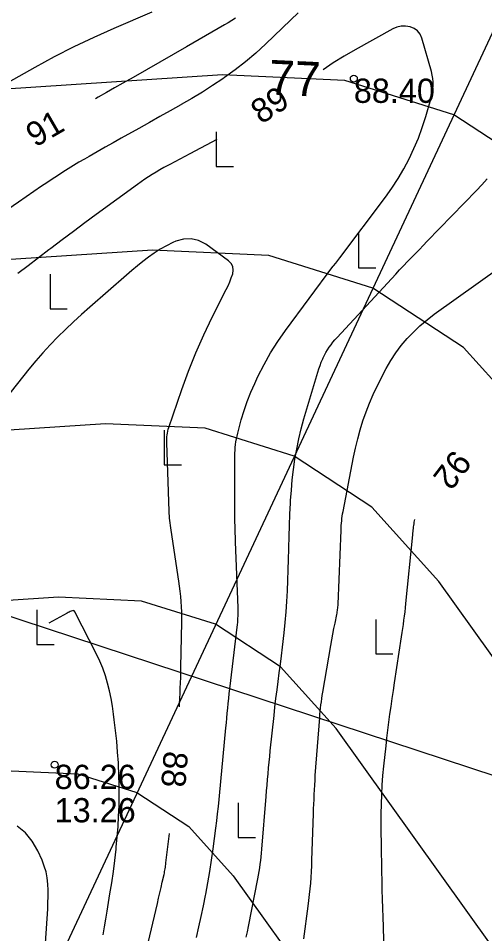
# Model space of a CAD drawing. Extents: x 672122 to 672963, y 6494983 to 6496223.
# Drawn here: x 672329.3 to 672356.3, y 6495933.9 to 6495986.8 of the extents above; entities that cross this region are included whole.
import ezdxf

# ---------------------------------------------------------------- set-up
doc = ezdxf.new("R2010")
doc.units = 0
for name, color, linetype in [('Default', 7, 'Continuous'), ('GEOLPUNKT', 7, 'Continuous'), ('HALJASTUS', 7, 'Continuous'), ('HORISONTAAL', 7, 'Continuous'), ('KORGUS', 7, 'Continuous'), ('LAMAM', 7, 'Continuous'), ('PLOKK', 7, 'Continuous')]:
    doc.layers.add(name, color=color, linetype=linetype)

# ---------------------------------------------------------------- blocks, each defined once
blk = doc.blocks.new('RAIESM')
at = {"layer": 'Default'}
for points in [[(0, 2), (0, 0)], [(0, 0), (1, 0)]]:
    blk.add_lwpolyline(points, dxfattribs=at)

msp = doc.modelspace()

# ---------------------------------------------------------------- linework, layer by layer
at = {"layer": 'GEOLPUNKT'}
msp.add_lwpolyline([(672267.004, 6495813.286), (672277.556, 6495831.822), (672318.19, 6495903.611), (672372.204, 6496019.053), (672379.512, 6496034.647)], dxfattribs=at)
at = {"layer": 'HORISONTAAL'}
for points in [[(672337.046, 6495987.135), (672334.85, 6495986.203), (672333.684, 6495985.685), (672332.532, 6495985.142), (672331.397, 6495984.561), (672330.276, 6495983.954), (672327.796, 6495982.557)], [(672345.499, 6495987.101), (672345.081, 6495986.693), (672343.609, 6495985.289), (672343.043, 6495984.775), (672342.461, 6495984.28), (672341.857, 6495983.814), (672341.237, 6495983.366), (672341.143, 6495983.302), (672340.553, 6495982.909), (672339.957, 6495982.527), (672339.35, 6495982.161), (672338.737, 6495981.805), (672338.711, 6495981.791), (672338.106, 6495981.451), (672337.5, 6495981.111), (672336.894, 6495980.772), (672336.288, 6495980.432), (672335.264, 6495979.858), (672334.802, 6495979.599), (672334.341, 6495979.338), (672333.88, 6495979.077), (672333.42, 6495978.816), (672333.136, 6495978.654), (672332.82, 6495978.47), (672332.505, 6495978.283), (672332.193, 6495978.091), (672331.884, 6495977.896), (672331.577, 6495977.696), (672331.271, 6495977.495), (672330.967, 6495977.291), (672330.665, 6495977.084), (672329.333, 6495976.166), (672328.413, 6495975.539)], [(672341.87, 6495986.796), (672341.658, 6495986.665), (672341.444, 6495986.537), (672341.23, 6495986.411), (672339.036, 6495985.138), (672338.267, 6495984.694), (672337.497, 6495984.251), (672336.726, 6495983.811), (672335.954, 6495983.373), (672335.366, 6495983.041), (672334.887, 6495982.77), (672334.409, 6495982.499), (672333.931, 6495982.226), (672333.774, 6495982.136)], [(672339.622, 6495933.704), (672339.761, 6495934.307), (672339.895, 6495934.911), (672340.02, 6495935.517), (672340.14, 6495936.123), (672340.156, 6495936.204), (672340.274, 6495936.853), (672340.384, 6495937.503), (672340.484, 6495938.155), (672340.575, 6495938.808), (672340.735, 6495940.018), (672340.787, 6495940.431), (672340.837, 6495940.844), (672340.884, 6495941.258), (672340.929, 6495941.672), (672340.971, 6495942.086), (672341.012, 6495942.5), (672341.052, 6495942.915), (672341.09, 6495943.329), (672341.317, 6495945.804), (672341.344, 6495946.087), (672341.37, 6495946.369), (672341.396, 6495946.652), (672341.423, 6495946.935), (672341.45, 6495947.217), (672341.479, 6495947.5), (672341.51, 6495947.782), (672341.543, 6495948.064), (672341.986, 6495951.773), (672341.999, 6495951.894), (672342.01, 6495952.015), (672342.018, 6495952.136), (672342.025, 6495952.257), (672342.029, 6495952.379), (672342.031, 6495952.5), (672342.03, 6495952.621), (672342.027, 6495952.743), (672341.876, 6495956.546), (672341.87, 6495956.705), (672341.864, 6495956.864), (672341.859, 6495957.023), (672341.853, 6495957.182), (672341.849, 6495957.341), (672341.846, 6495957.5), (672341.844, 6495957.659), (672341.843, 6495957.818), (672341.837, 6495961.502), (672341.839, 6495961.669), (672341.846, 6495961.835), (672341.858, 6495962.002), (672341.875, 6495962.168), (672341.898, 6495962.333), (672341.926, 6495962.498), (672341.961, 6495962.661), (672342.001, 6495962.823), (672342.207, 6495963.59), (672342.368, 6495964.13), (672342.548, 6495964.663), (672342.756, 6495965.186), (672342.984, 6495965.701), (672343.168, 6495966.09), (672343.522, 6495966.784), (672343.901, 6495967.461), (672344.319, 6495968.115), (672344.764, 6495968.754), (672347.5, 6495972.454), (672347.538, 6495972.5), (672347.666, 6495972.647), (672347.729, 6495972.721), (672347.791, 6495972.795), (672347.851, 6495972.872), (672347.91, 6495972.949), (672350.54, 6495976.45), (672350.919, 6495976.985), (672351.278, 6495977.531), (672351.606, 6495978.097), (672351.914, 6495978.675), (672352.191, 6495979.269), (672352.446, 6495979.871), (672352.669, 6495980.486), (672352.871, 6495981.11), (672353.165, 6495982.109), (672353.215, 6495982.306), (672353.256, 6495982.504), (672353.282, 6495982.705), (672353.298, 6495982.907), (672353.296, 6495983.11), (672353.282, 6495983.311), (672353.249, 6495983.51), (672353.203, 6495983.707), (672352.651, 6495985.639), (672352.542, 6495985.868), (672352.398, 6495986.061), (672352.201, 6495986.2), (672351.969, 6495986.302), (672351.708, 6495986.338), (672351.452, 6495986.334), (672351.203, 6495986.273), (672350.959, 6495986.174), (672348.788, 6495984.974), (672348.152, 6495984.606), (672347.527, 6495984.22), (672346.936, 6495983.821)], [(672340.796, 6495979.795), (672339.239, 6495978.968), (672338.949, 6495978.814), (672338.66, 6495978.66), (672338.37, 6495978.507), (672338.08, 6495978.354), (672337.956, 6495978.289), (672337.73, 6495978.166), (672337.505, 6495978.04), (672337.283, 6495977.909), (672337.063, 6495977.774), (672336.847, 6495977.635), (672336.632, 6495977.493), (672336.42, 6495977.346), (672336.21, 6495977.196), (672333.825, 6495975.455), (672333.164, 6495974.97), (672332.505, 6495974.481), (672331.849, 6495973.989), (672331.194, 6495973.494), (672331.083, 6495973.409), (672330.486, 6495972.955), (672329.889, 6495972.5), (672329.292, 6495972.045)], [(672342.497, 6495933.722), (672342.56, 6495934.028), (672342.622, 6495934.334), (672343.166, 6495937.076), (672343.206, 6495937.288), (672343.243, 6495937.501), (672343.275, 6495937.715), (672343.304, 6495937.929), (672343.33, 6495938.144), (672343.354, 6495938.359), (672343.374, 6495938.574), (672343.394, 6495938.789), (672343.644, 6495941.842), (672343.671, 6495942.171), (672343.699, 6495942.5), (672343.727, 6495942.829), (672343.757, 6495943.158), (672343.787, 6495943.487), (672343.818, 6495943.815), (672343.851, 6495944.144), (672343.885, 6495944.473), (672344.101, 6495946.509), (672344.156, 6495947.004), (672344.213, 6495947.499), (672344.275, 6495947.993), (672344.34, 6495948.487), (672344.406, 6495948.981), (672344.47, 6495949.475), (672344.531, 6495949.969), (672344.59, 6495950.464), (672344.687, 6495951.295), (672344.75, 6495951.898), (672344.804, 6495952.502), (672344.845, 6495953.106), (672344.876, 6495953.712), (672344.898, 6495954.318), (672344.918, 6495954.924), (672344.935, 6495955.53), (672344.95, 6495956.136), (672344.952, 6495956.212), (672344.969, 6495956.856), (672344.991, 6495957.5), (672345.02, 6495958.143), (672345.053, 6495958.786), (672345.061, 6495958.933), (672345.104, 6495959.53), (672345.158, 6495960.127), (672345.228, 6495960.721), (672345.31, 6495961.315), (672345.413, 6495961.905), (672345.531, 6495962.491), (672345.673, 6495963.072), (672345.831, 6495963.65), (672346.629, 6495966.35), (672346.691, 6495966.547), (672346.758, 6495966.741), (672346.833, 6495966.933), (672346.913, 6495967.123), (672346.934, 6495967.172), (672347.012, 6495967.333), (672347.096, 6495967.491), (672347.189, 6495967.642), (672347.29, 6495967.79), (672347.397, 6495967.933), (672347.508, 6495968.074), (672347.624, 6495968.21), (672347.743, 6495968.344), (672351.136, 6495972.018), (672351.36, 6495972.258), (672351.585, 6495972.497), (672351.812, 6495972.733), (672352.041, 6495972.969), (672352.27, 6495973.204), (672352.5, 6495973.438), (672352.729, 6495973.674), (672352.957, 6495973.909), (672355.803, 6495976.838), (672356.116, 6495977.176), (672356.417, 6495977.524)], [(672338.634, 6495947.027), (672338.642, 6495947.197), (672338.655, 6495947.5), (672338.669, 6495947.803), (672338.682, 6495948.105), (672338.695, 6495948.408), (672338.706, 6495948.71), (672338.715, 6495949.013), (672338.721, 6495949.316), (672338.769, 6495951.901), (672338.771, 6495952.2), (672338.767, 6495952.5), (672338.755, 6495952.799), (672338.738, 6495953.098), (672338.713, 6495953.396), (672338.683, 6495953.694), (672338.646, 6495953.991), (672338.604, 6495954.287), (672338.153, 6495957.226), (672338.132, 6495957.363), (672338.114, 6495957.5), (672338.097, 6495957.638), (672338.081, 6495957.776), (672338.068, 6495957.914), (672338.056, 6495958.052), (672338.048, 6495958.19), (672338.042, 6495958.328), (672337.907, 6495962.277), (672337.906, 6495962.388), (672337.907, 6495962.5), (672337.913, 6495962.611), (672337.922, 6495962.722), (672337.937, 6495962.833), (672337.957, 6495962.942), (672337.985, 6495963.05), (672338.017, 6495963.156), (672338.769, 6495965.348), (672339.16, 6495966.415), (672339.579, 6495967.469), (672340.042, 6495968.506), (672340.534, 6495969.53), (672341.338, 6495971.12), (672341.444, 6495971.342), (672341.543, 6495971.568), (672341.631, 6495971.798), (672341.713, 6495972.03), (672341.738, 6495972.248), (672341.713, 6495972.45), (672341.614, 6495972.628), (672341.465, 6495972.789), (672340.15, 6495973.741), (672339.733, 6495973.948), (672339.306, 6495974.06), (672338.866, 6495974.032), (672338.416, 6495973.91), (672338.243, 6495973.83), (672337.878, 6495973.647), (672337.523, 6495973.45), (672337.18, 6495973.229), (672336.847, 6495972.994), (672336.524, 6495972.743), (672336.204, 6495972.489), (672335.889, 6495972.227), (672335.579, 6495971.961), (672333.448, 6495970.098), (672332.978, 6495969.68), (672332.513, 6495969.255), (672332.056, 6495968.823), (672331.604, 6495968.385), (672331.164, 6495967.935), (672330.735, 6495967.475), (672330.323, 6495967), (672329.922, 6495966.515), (672327.871, 6495963.943)], [(672345.819, 6495933.622), (672346.078, 6495935.508), (672346.121, 6495935.839), (672346.16, 6495936.17), (672346.193, 6495936.502), (672346.222, 6495936.835), (672346.246, 6495937.167), (672346.266, 6495937.5), (672346.282, 6495937.834), (672346.295, 6495938.167), (672346.38, 6495940.847), (672346.39, 6495941.122), (672346.4, 6495941.398), (672346.411, 6495941.673), (672346.422, 6495941.949), (672346.436, 6495942.224), (672346.451, 6495942.5), (672346.469, 6495942.775), (672346.488, 6495943.05), (672346.741, 6495946.401), (672346.756, 6495946.585), (672346.772, 6495946.768), (672346.791, 6495946.951), (672346.812, 6495947.134), (672346.835, 6495947.317), (672346.86, 6495947.499), (672346.888, 6495947.681), (672346.918, 6495947.863), (672347.388, 6495950.571), (672347.445, 6495950.894), (672347.504, 6495951.216), (672347.565, 6495951.537), (672347.628, 6495951.858), (672347.727, 6495952.353), (672347.741, 6495952.427), (672347.754, 6495952.5), (672347.766, 6495952.574), (672347.777, 6495952.649), (672347.786, 6495952.723), (672347.794, 6495952.798), (672347.799, 6495952.872), (672347.803, 6495952.947), (672347.974, 6495957.23), (672347.98, 6495957.365), (672347.988, 6495957.5), (672347.999, 6495957.634), (672348.011, 6495957.769), (672348.026, 6495957.903), (672348.044, 6495958.037), (672348.065, 6495958.17), (672348.089, 6495958.303), (672348.7, 6495961.432), (672348.814, 6495961.964), (672348.939, 6495962.492), (672349.084, 6495963.016), (672349.24, 6495963.536), (672349.418, 6495964.049), (672349.613, 6495964.555), (672349.833, 6495965.051), (672350.069, 6495965.54), (672350.591, 6495966.556), (672350.851, 6495967.016), (672351.133, 6495967.461), (672351.449, 6495967.881), (672351.788, 6495968.287), (672352.155, 6495968.667), (672352.538, 6495969.031), (672352.943, 6495969.37), (672353.362, 6495969.691), (672357.17, 6495972.421)], [(672350.456, 6495933.498), (672350.423, 6495934.322), (672350.403, 6495934.851), (672350.386, 6495935.381), (672350.372, 6495935.911), (672350.36, 6495936.44), (672350.35, 6495936.97), (672350.34, 6495937.5), (672350.33, 6495938.03), (672350.32, 6495938.56), (672350.308, 6495939.181), (672350.301, 6495939.734), (672350.298, 6495940.287), (672350.301, 6495940.841), (672350.309, 6495941.394), (672350.327, 6495941.946), (672350.355, 6495942.498), (672350.397, 6495943.05), (672350.45, 6495943.6), (672350.576, 6495944.76), (672350.628, 6495945.218), (672350.682, 6495945.675), (672350.741, 6495946.132), (672350.802, 6495946.588), (672350.865, 6495947.044), (672350.931, 6495947.5), (672350.998, 6495947.955), (672351.066, 6495948.41), (672351.471, 6495951.067), (672351.507, 6495951.305), (672351.542, 6495951.544), (672351.577, 6495951.783), (672351.61, 6495952.022), (672351.642, 6495952.261), (672351.672, 6495952.501), (672351.7, 6495952.74), (672351.725, 6495952.98), (672352.123, 6495956.961), (672352.132, 6495957.051), (672352.141, 6495957.141), (672352.15, 6495957.231), (672352.159, 6495957.32), (672352.169, 6495957.41), (672352.181, 6495957.5), (672352.194, 6495957.589), (672352.209, 6495957.678), (672352.239, 6495957.848)], [(672334.221, 6495933.853), (672334.3, 6495934.304), (672334.377, 6495934.755), (672334.453, 6495935.207), (672334.618, 6495936.208), (672334.72, 6495936.855), (672334.813, 6495937.503), (672334.895, 6495938.152), (672334.969, 6495938.803), (672334.981, 6495938.915), (672335.036, 6495939.511), (672335.083, 6495940.107), (672335.116, 6495940.705), (672335.14, 6495941.303), (672335.149, 6495941.901), (672335.149, 6495942.5), (672335.132, 6495943.098), (672335.106, 6495943.696), (672335.101, 6495943.786), (672335.058, 6495944.407), (672335.007, 6495945.027), (672334.941, 6495945.647), (672334.866, 6495946.265), (672334.822, 6495946.6), (672334.755, 6495947.048), (672334.678, 6495947.495), (672334.585, 6495947.939), (672334.483, 6495948.381), (672334.358, 6495948.816), (672334.213, 6495949.244), (672334.039, 6495949.66), (672333.846, 6495950.069), (672332.591, 6495952.5), (672332.555, 6495952.555), (672332.5, 6495952.59), (672332.377, 6495952.545), (672332.316, 6495952.521), (672332.255, 6495952.495), (672332.196, 6495952.467), (672332.138, 6495952.436), (672331.087, 6495951.852)], [(672330.897, 6495933.375), (672331.018, 6495935.344), (672331.034, 6495935.703), (672331.041, 6495936.062), (672331.036, 6495936.422), (672331.023, 6495936.781), (672330.984, 6495937.136), (672330.92, 6495937.485), (672330.818, 6495937.824), (672330.691, 6495938.158), (672330.447, 6495938.705), (672330.125, 6495939.254), (672329.738, 6495939.739), (672329.255, 6495940.129)], [(672336.757, 6495933.054), (672337.358, 6495935.654), (672337.429, 6495935.962), (672337.499, 6495936.269), (672337.57, 6495936.577), (672337.64, 6495936.885), (672337.742, 6495937.334), (672337.76, 6495937.417), (672337.777, 6495937.5), (672337.793, 6495937.584), (672337.808, 6495937.668), (672337.821, 6495937.752), (672337.834, 6495937.836), (672337.846, 6495937.921), (672337.856, 6495938.005), (672338.063, 6495939.703)]]:
    msp.add_lwpolyline(points, dxfattribs=at)
at = {"layer": 'KORGUS'}
for centre in [(672348.713, 6495983.304), (672331.42, 6495943.673)]:
    msp.add_circle(centre, 0.2, dxfattribs=at)
at = {"layer": 'LAMAM'}
for points in [[(672394.506, 6495932.184), (672392.214, 6495934.34), (672390.188, 6495936.82), (672364.74, 6495972.352), (672360.001, 6495977.606), (672354.486, 6495981.218), (672348.194, 6495983.189), (672341.126, 6495983.518), (672299.985, 6495980.804), (672298.382, 6495980.923), (672297.166, 6495981.518), (672296.338, 6495982.588), (672295.897, 6495984.134)], [(672382.396, 6495931.306), (672380.028, 6495934.205), (672359.576, 6495962.761), (672355.06, 6495967.768), (672349.804, 6495971.21), (672343.808, 6495973.088), (672337.073, 6495973.402), (672295.52, 6495970.661)], [(672369.867, 6495931.591), (672353.629, 6495954.263), (672349.762, 6495958.55), (672345.262, 6495961.498), (672340.128, 6495963.106), (672334.36, 6495963.374), (672301.79, 6495961.226), (672299.41, 6495961.097), (672297.028, 6495961.024), (672294.645, 6495961.007)], [(672359.707, 6495928.976), (672347.683, 6495945.764), (672344.465, 6495949.332), (672340.719, 6495951.785), (672336.447, 6495953.124), (672331.647, 6495953.347), (672308.061, 6495951.791), (672304.32, 6495951.589), (672300.577, 6495951.474), (672296.832, 6495951.448), (672293.086, 6495951.51)], [(672295.894, 6495941.917), (672300.011, 6495941.848), (672304.127, 6495941.877), (672308.241, 6495942.003), (672312.353, 6495942.226), (672328.934, 6495943.32), (672332.766, 6495943.141), (672336.177, 6495942.073), (672339.168, 6495940.114), (672341.737, 6495937.266), (672351.173, 6495924.091)]]:
    msp.add_lwpolyline(points, dxfattribs=at)
at = {"layer": 'PLOKK'}
msp.add_lwpolyline([(672197.573, 6496000.104), (672277.59, 6495943.16), (672321.78, 6495954.56), (672358.5, 6495942.5), (672407.79, 6495901.76), (672491.49, 6495871.01), (672491.01, 6495819.47), (672449.7, 6495793.16), (672436.851, 6495772.865)], dxfattribs=at)

# ---------------------------------------------------------------- block references
at = {"layer": 'HALJASTUS'}
for p in [(672340.749, 6495978.226), (672348.983, 6495972.367), (672331.152, 6495970.011), (672337.759, 6495960.992), (672330.399, 6495950.622), (672349.977, 6495950.072), (672342.036, 6495939.471)]:
    msp.add_blockref('RAIESM', p, dxfattribs=at)

# ---------------------------------------------------------------- texts
at = {"layer": 'HORISONTAAL'}
for s, rotation, p in [('89', 33.2503, (672343.36, 6495980.639)), ('91', 30.142, (672330.295, 6495979.306)), ('92', 232.6538, (672354.489, 6495961.95)), ('88', 265.5378, (672337.735, 6495944.496))]:
    msp.add_text(s, height=1.4, rotation=rotation, dxfattribs=at).set_placement(p)
at = {"layer": 'KORGUS'}
for s, p in [('88.40', (672348.713, 6495981.904)), ('86.26', (672331.42, 6495942.273)), ('13.26', (672331.42, 6495940.347))]:
    msp.add_text(s, height=1.4, dxfattribs=at).set_placement(p)
at = {"layer": 'LAMAM'}
msp.add_text('77', height=2, rotation=357.3351, dxfattribs=at).set_placement((672343.755, 6495982.394))

doc.saveas('drawing.dxf')
